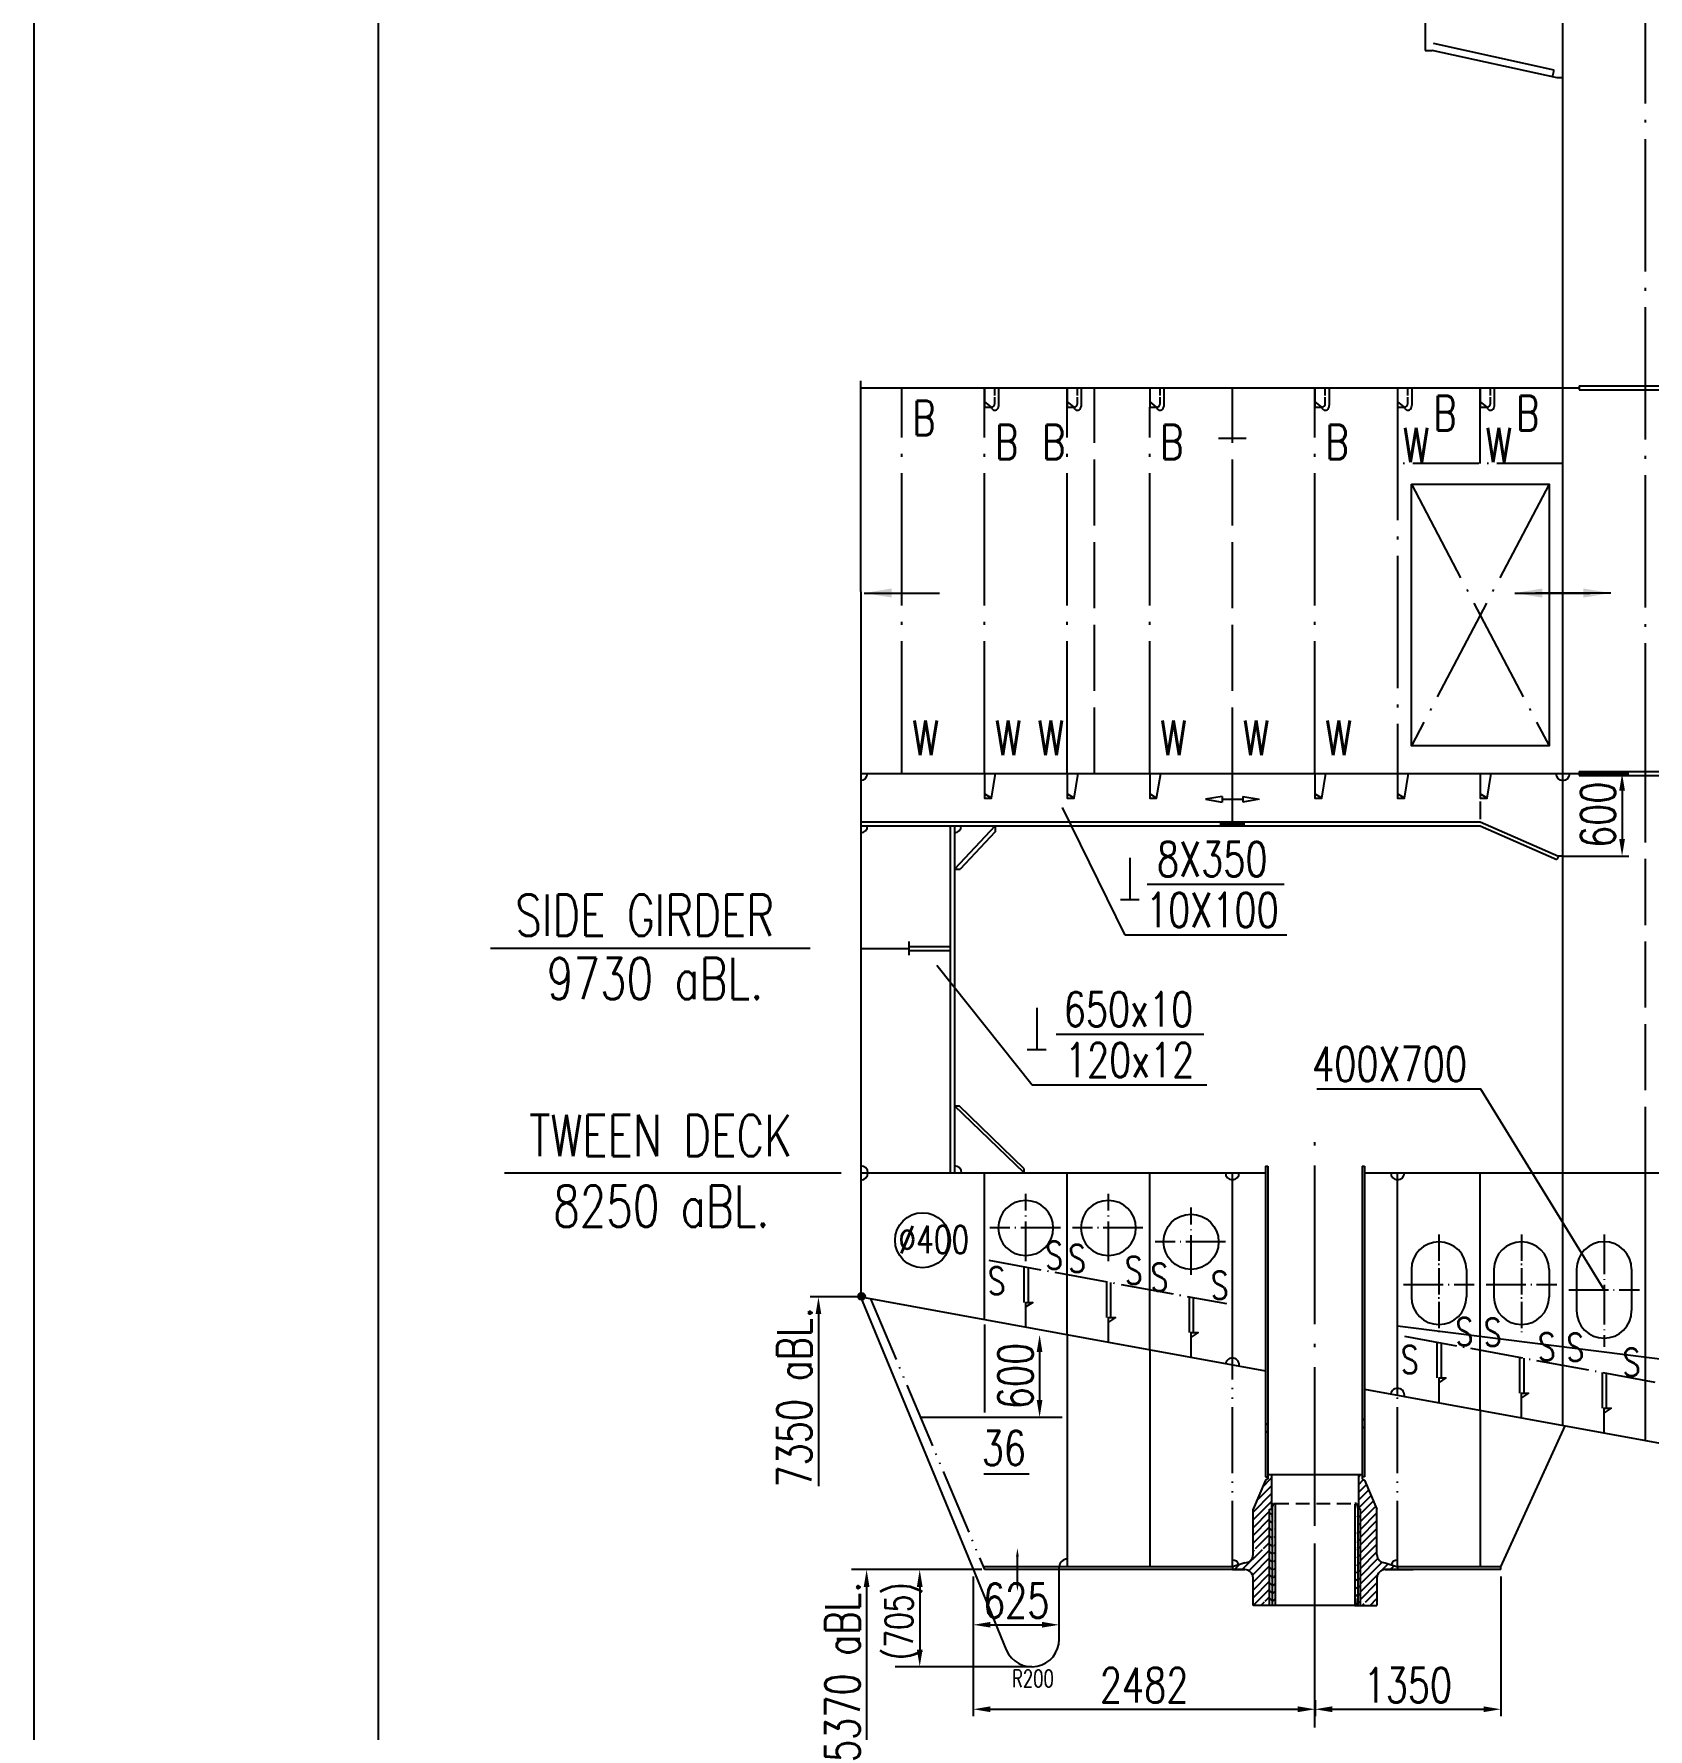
# Model space of a CAD drawing. Extents: x 373818 to 564480, y 322172 to 634257.
# Drawn here: x 415192 to 426916, y 370409 to 382715 of the extents above; entities that cross this region are included whole.
import ezdxf

# ---------------------------------------------------------------- set-up
doc = ezdxf.new("R2010")
doc.units = 0
doc.header["$LTSCALE"] = 40
doc.header["$MEASUREMENT"] = 0
for name, pattern in [('ACAD_ISO02W100', [15, 12, -3]), ('ACAD_ISO04W100', [30.5, 24, -3, 0.5, -3]), ('ACAD_ISO05W100', [34, 24, -3, 0.5, -3, 0.5, -3]), ('HIDDEN', [0.375, 0.25, -0.125])]:
    doc.linetypes.add(name, pattern=pattern)
doc.layers.get('0').update_dxf_attribs({"linetype": 'CONTINUOUS'})
doc.layers.get('DEFPOINTS').update_dxf_attribs({"linetype": 'CONTINUOUS'})
for name, color, linetype in [('01CONTINUOUS', 2, 'CONTINUOUS'), ('BT_ENG', 7, 'CONTINUOUS'), ('C-CEN', 4, 'ACAD_ISO04W100'), ('C-DAS', 4, 'ACAD_ISO02W100'), ('TEXT', 9, 'CONTINUOUS'), ('TEXT-ENG', 7, 'CONTINUOUS'), ('Y-CON', 2, 'CONTINUOUS'), ('Y-DAS', 2, 'ACAD_ISO02W100'), ('Y-PH', 2, 'ACAD_ISO05W100')]:
    doc.layers.add(name, color=color, linetype=linetype)
doc.styles.add('ROMANS', font='romans.shx', dxfattribs={"width": 0.75, "height": 250, "bigfont": 'hzdx.shx'})
doc.dimstyles.new('DM-100', dxfattribs={"dimscale": 0, "dimtxt": 250, "dimasz": 200, "dimexe": 30, "dimexo": 30, "dimgap": 50, "dimtad": 1, "dimdec": 0, "dimzin": 0, "dimdsep": 46, "dimtxsty": 'ROMANS', "dimcen": 0, "dimclrd": 1, "dimclre": 1, "dimclrt": 1, "dimadec": 0, "dimazin": 0, "dimtfac": 1, "dimtdec": 0, "dimtmove": 0, "dimatfit": 3, "dimfxl": 0, "dimtolj": 1, "dimtzin": 0, "dimarcsym": 0})
doc.dimstyles.new('DM-50', dxfattribs={"dimscale": 50, "dimtxt": 1, "dimasz": 2.5, "dimexe": 1, "dimexo": 1, "dimgap": 1, "dimtad": 1, "dimdec": 0, "dimdsep": 46, "dimtxsty": 'ROMANS', "dimblk1": 'CLOSEDBLANK', "dimblk2": 'CLOSEDBLANK', "dimcen": 0, "dimclrd": 1, "dimclre": 1, "dimclrt": 1, "dimadec": 0, "dimazin": 0, "dimtfac": 1, "dimtdec": 0, "dimtmove": 0, "dimatfit": 3, "dimldrblk": 'CLOSEDBLANK', "dimfxl": 0, "dimtolj": 1, "dimarcsym": 0})
pattern_1 = [(45, (-3676.645, 398901.96), (-28.2842712, 28.2842712), [])]

# ---------------------------------------------------------------- blocks, each defined once
blk = doc.blocks.new('A$C74BD189D')
at = {"layer": '01CONTINUOUS'}
for p, q in [((90, 0), (90, 365)), ((0, 0), (180, 0))]:
    blk.add_line(p, q, dxfattribs=at)
blk = doc.blocks.new('400')
at = {"color": 7, "linetype": 'ACAD_ISO04W100', "ltscale": 0.3}
for p, q in [((0, 244), (0, -244)), ((251, 4), (-261, 4))]:
    blk.add_line(p, q, dxfattribs=at)
blk.add_circle((0, 4), 200)
blk = doc.blocks.new('A$C2777342B')
blk.add_blockref('400', (261, 244))
blk = doc.blocks.new('_CLOSEDBLANK')
at = {"color": 0, "linetype": 'ByBlock'}
for p, q in [((-1, 0.167), (0, 0)), ((-1, 0.167), (-1, -0.167)), ((0, 0), (-1, -0.167))]:
    blk.add_line(p, q, dxfattribs=at)
blk = doc.blocks.new('*D231')
at = {"color": 1, "linetype": 'ByBlock', "transparency": 16777216}
for p, q in [((408928, 371837), (408928, 370824)), ((409053, 370874), (411285, 370874)), ((411410, 370842), (411410, 370924))]:
    blk.add_line(p, q, dxfattribs=at)
for points in [[(409053, 370895), (409053, 370853), (408928, 370874)], [(411285, 370895), (411285, 370853), (411410, 370874)]]:
    blk.add_solid(points, dxfattribs=at)
at = {"layer": 'DEFPOINTS', "color": 0, "linetype": 'ByBlock', "transparency": 16777216}
for p in [(408928, 371887), (411410, 370874), (411410, 370792)]:
    blk.add_point(p, dxfattribs=at)
at = {"color": 1, "linetype": 'ByBlock', "transparency": 16777216, "insert": (410169, 371049), "char_height": 250, "attachment_point": 5, "style": 'ROMANS'}
blk.add_mtext('\\A1;2482', dxfattribs=at)
blk = doc.blocks.new('*D229')
at = {"color": 1, "linetype": 'ByBlock', "transparency": 16777216}
blk.add_line((409053, 371487), (409428, 371487), dxfattribs=at)
for points in [[(409053, 371508), (409053, 371467), (408928, 371487)], [(409428, 371508), (409428, 371467), (409553, 371487)]]:
    blk.add_solid(points, dxfattribs=at)
at = {"layer": 'DEFPOINTS', "color": 0, "linetype": 'ByBlock', "transparency": 16777216}
for p in [(408928, 371487), (409553, 371487), (409553, 371487)]:
    blk.add_point(p, dxfattribs=at)
at = {"color": 1, "linetype": 'ByBlock', "transparency": 16777216, "insert": (409240, 371662), "char_height": 250, "attachment_point": 5, "style": 'ROMANS'}
blk.add_mtext('\\A1;625', dxfattribs=at)
blk = doc.blocks.new('*D230')
at = {"color": 1, "linetype": 'ByBlock', "transparency": 16777216}
for p, q in [((412759, 371837), (412759, 370824)), ((411410, 370941), (411410, 370824)), ((411535, 370874), (412634, 370874))]:
    blk.add_line(p, q, dxfattribs=at)
for points in [[(411535, 370895), (411535, 370853), (411410, 370874)], [(412634, 370895), (412634, 370853), (412759, 370874)]]:
    blk.add_solid(points, dxfattribs=at)
at = {"layer": 'DEFPOINTS', "color": 0, "linetype": 'ByBlock', "transparency": 16777216}
for p in [(412759, 371887), (411410, 370991), (412759, 370874)]:
    blk.add_point(p, dxfattribs=at)
at = {"color": 1, "linetype": 'ByBlock', "transparency": 16777216, "insert": (412084, 371049), "char_height": 250, "attachment_point": 5, "style": 'ROMANS'}
blk.add_mtext('\\A1;1350', dxfattribs=at)
blk = doc.blocks.new('*D228')
at = {"color": 1, "linetype": 'ByBlock', "transparency": 16777216}
blk.add_line((409410, 373468), (409410, 373118), dxfattribs=at)
for points in [[(409389, 373468), (409430, 373468), (409410, 373593)], [(409389, 373118), (409430, 373118), (409410, 372993)]]:
    blk.add_solid(points, dxfattribs=at)
at = {"layer": 'DEFPOINTS', "color": 0, "linetype": 'ByBlock', "transparency": 16777216}
for p in [(409410, 373593), (409410, 372993), (409410, 372993)]:
    blk.add_point(p, dxfattribs=at)
at = {"color": 1, "linetype": 'ByBlock', "transparency": 16777216, "insert": (409235, 373293), "char_height": 250, "attachment_point": 5, "rotation": 90, "style": 'ROMANS'}
blk.add_mtext('\\A1;600', dxfattribs=at)

msp = doc.modelspace()

# ---------------------------------------------------------------- hatches: boundary and pattern name
h = msp.add_hatch()
h.set_pattern_fill('ANSI31', color=0, style=0)
h.set_pattern_definition([(45, (68939.509, 384521.94862), (-0.08838834765, 0.08838834765), [])])
h.paths.add_polyline_path([(421228.49, 373550.91, 1), (421178.49, 373550.91, 1)])
at = {"linetype": 'Continuous'}
h = msp.add_hatch(dxfattribs=at)
h.set_pattern_fill('_USER', color=3, scale=40, angle=45, style=0, pattern_type=0)
h.set_pattern_definition(pattern_1)
h.paths.add_polyline_path([(424166.41, 372006.08), (424181.41, 372006.08), (424181.41, 372256.08), (424153.41, 372256.08), (424153.41, 372226.08), (424136.41, 372216.08), (424046.41, 372006.08), (424046.41, 371741.08), (424047.05, 371741.08), (424047.05, 371722.66), (424063.05, 371722.66), (424064.83, 371719.58), (424166.41, 371719.58)])
h.paths.add_polyline_path([(424166.41, 371712.58), (424064.83, 371712.58), (424063.05, 371709.5), (424047.05, 371709.5), (424047.05, 371691.08), (424046.41, 371691.08), (424046.41, 371676.08, -0.41421356), (423986.41, 371616.08), (423896.41, 371586.08), (423896.41, 371566.08), (423986.41, 371566.08, -0.41421356), (424046.41, 371506.08), (424046.41, 371321.08), (424127.91, 371321.08), (424127.91, 371329.28), (424129.64, 371331.08), (424129.64, 371336.08), (424133.91, 371338.54), (424138.19, 371336.08), (424138.19, 371331.08), (424139.91, 371329.28), (424139.91, 371321.08), (424162.41, 371321.08), (424162.41, 371336.08), (424163.08, 371336.08), (424163.08, 371339.15), (424166.41, 371341.08), (424166.41, 371341.85)])
h.paths.add_polyline_path([(424046.41, 371321.08), (424061.41, 371306.08), (424127.91, 371306.08), (424127.91, 371321.08)])
h.paths.add_polyline_path([(424139.91, 371321.08), (424139.91, 371306.08), (424161.41, 371306.08), (424161.41, 371311.08), (424162.41, 371311.08), (424162.41, 371321.08)])
h.paths.add_polyline_path([(424830.41, 371321.08), (424830.41, 371311.08), (424831.41, 371311.08), (424831.41, 371306.08), (424852.91, 371306.08), (424852.91, 371321.08)])
h.paths.add_polyline_path([(424864.91, 371321.08), (424864.91, 371306.08), (424931.41, 371306.08), (424946.41, 371321.08)])
h.paths.add_polyline_path([(424826.41, 371341.08), (424829.75, 371339.15), (424829.75, 371336.08), (424830.41, 371335.41), (424830.41, 371321.08), (424852.91, 371321.08), (424852.91, 371329.28), (424854.64, 371331.08), (424854.64, 371336.08), (424858.91, 371338.54), (424863.19, 371336.08), (424863.19, 371331.08), (424864.91, 371329.28), (424864.91, 371321.08), (424946.41, 371321.08), (424946.41, 371506.08, -0.41421356), (425006.41, 371566.08), (425096.41, 371566.08), (425096.41, 371586.08), (425006.41, 371616.08, -0.41421356), (424946.41, 371676.08), (424946.41, 372006.08), (424856.41, 372216.08), (424839.41, 372226.08), (424839.41, 372256.08), (424811.41, 372256.08), (424811.41, 372006.08), (424826.41, 372006.08)])
h = msp.add_hatch(dxfattribs=at)
h.set_pattern_fill('_USER', color=3, scale=40, angle=45, style=0, pattern_type=0)
h.set_pattern_definition(pattern_1)
edge = h.paths.add_edge_path()
edge.add_line((424201.41, 372046.08), (424201.41, 372041.08))
edge.add_line((424194.41, 372046.08), (424206.41, 372046.08))
edge.add_line((424201.41, 372041.08), (424206.41, 372041.08))
edge.add_line((424194.41, 372046.08), (424186.41, 372021.08))
edge.add_line((424206.41, 371306.08), (424191.41, 371306.08))
edge.add_arc((424190.56, 371311.08), 5, 180, 270)
edge.add_line((424206.41, 372041.08), (424206.41, 371306.08))
edge.add_line((424185.56, 372006.08), (424185.56, 371311.08))
edge.add_line((424186.41, 372021.08), (424185.56, 372006.08))
h = msp.add_hatch(dxfattribs=at)
h.set_pattern_fill('_USER', color=3, scale=40, angle=45, style=0, pattern_type=0)
h.set_pattern_definition(pattern_1)
edge = h.paths.add_edge_path()
edge.add_line((424791.41, 372046.08), (424791.41, 372041.08))
edge.add_line((424798.41, 372046.08), (424786.41, 372046.08))
edge.add_line((424791.41, 372041.08), (424786.41, 372041.08))
edge.add_line((424798.41, 372046.08), (424806.41, 372021.08))
edge.add_line((424786.41, 371306.08), (424801.41, 371306.08))
edge.add_arc((424802.26, 371311.08), 5, 270, 360, ccw=False)
edge.add_line((424786.41, 372041.08), (424786.41, 371306.08))
edge.add_line((424807.26, 372006.08), (424807.26, 371311.08))
edge.add_line((424806.41, 372021.08), (424807.26, 372006.08))
h = msp.add_hatch(dxfattribs=at)
h.set_pattern_fill('LINE', color=3, scale=320, angle=135, style=0)
h.set_pattern_definition([(135, (-4053080.6, 8387306.894), (-28.28427125, -28.28427125), [])])
h.paths.add_polyline_path([(424185.56, 372006.08), (424166.41, 372006.08), (424166.41, 371719.58), (424185.56, 371719.58)])
h.paths.add_polyline_path([(424185.56, 371712.58), (424166.41, 371712.58), (424166.41, 371341.08), (424169.75, 371339.15), (424169.75, 371336.08), (424170.41, 371335.41), (424170.41, 371321.08), (424185.56, 371321.08)])
h.paths.add_polyline_path([(424185.56, 371321.08), (424170.41, 371321.08), (424170.41, 371311.08), (424171.41, 371311.08), (424171.41, 371306.08), (424184.22, 371306.08), (424185.56, 371311.08)])
edge = h.paths.add_edge_path()
edge.add_line((424826.41, 372006.08), (424807.26, 372006.08))
edge.add_line((424807.26, 372006.08), (424807.26, 371362.83))
edge.add_line((424807.26, 371362.83), (424807.26, 371362.83))
edge.add_ellipse((424803.01, 371362.83), major_axis=(0, -6.75), ratio=0.62962963, start_angle=89.998501, end_angle=90.001499, ccw=False)
edge.add_line((424807.26, 371362.83), (424807.26, 371321.08))
edge.add_line((424807.26, 371321.08), (424822.41, 371321.08))
edge.add_line((424822.41, 371321.08), (424822.41, 371335.41))
edge.add_line((424822.41, 371335.41), (424823.08, 371336.08))
edge.add_line((424823.08, 371336.08), (424823.08, 371339.15))
edge.add_line((424823.08, 371339.15), (424826.41, 371341.08))
edge.add_line((424826.41, 371341.08), (424826.41, 371341.85))
edge.add_line((424826.41, 371341.85), (424826.41, 372006.08))
h.paths.add_polyline_path([(424822.41, 371321.08), (424807.26, 371321.08), (424807.26, 371311.08), (424808.6, 371306.08), (424821.41, 371306.08), (424821.41, 371311.08), (424822.41, 371311.08)])

# ---------------------------------------------------------------- linework, layer by layer
at = {"color": 2}
msp.add_line((417692.4, 397299.4), (417692.4, 357299.4), dxfattribs=at)
for p, q in [((426232.96, 382452.42), (425357.15, 382644.91)), ((426256.41, 382396.08), (425346.41, 382596.08)), ((426222.23, 382403.59), (426232.96, 382452.42)), ((426296.41, 382396.08), (426256.41, 382396.08)), ((426416.41, 380161.08), (426416.41, 380131.08)), ((426416.41, 380161.08), (429776.41, 380161.08)), ((422201.41, 380024.16), (422201.41, 380146.08)), ((422801.41, 380024.16), (422801.41, 380146.08)), ((423401.41, 380024.16), (423401.41, 380146.08)), ((424601.41, 380024.16), (424601.41, 380146.08)), ((425201.41, 380024.16), (425201.41, 380146.08)), ((425801.41, 380024.16), (425801.41, 380146.08)), ((426416.41, 380131.08), (429776.41, 380131.08)), ((422146.41, 377166.08), (422176.41, 377346.08)), ((422746.41, 377166.08), (422776.41, 377346.08)), ((423346.41, 377166.08), (423376.41, 377346.08)), ((424546.41, 377166.08), (424576.41, 377346.08)), ((425146.41, 377166.08), (425176.41, 377346.08)), ((425746.41, 377166.08), (425776.41, 377346.08)), ((426416.41, 377361.08), (426416.41, 377331.08)), ((426416.41, 377361.08), (433970.88, 377361.08)), ((426416.41, 377331.08), (433970.88, 377331.08)), ((423118.44, 376171.77), (422662.51, 377099.14)), ((421197.3, 376996.08), (425696.41, 376996.08)), ((421197.3, 376966.08), (425696.41, 376966.08)), ((421847.3, 376966.08), (421847.3, 374446.08)), ((421877.3, 376966.08), (421877.3, 374446.08)), ((422174.58, 376966.08), (421877.3, 376650.57)), ((422174.58, 376966.08), (422174.58, 376922.33)), ((425696.41, 376996.08), (426264.06, 376746.08)), ((425696.41, 376966.08), (426253, 376720.95)), ((422174.58, 376922.33), (421918.52, 376650.57)), ((426264.06, 376746.08), (426253, 376720.95)), ((426296.41, 376746.08), (426264.06, 376746.08)), ((421877.3, 376650.57), (421918.52, 376650.57)), ((423278.78, 376543.21), (424272.93, 376543.21)), ((424291.69, 376171.77), (423118.44, 376171.77)), ((421546.41, 376091.08), (421847.3, 376091.08)), ((421546.41, 376061.08), (421847.3, 376061.08)), ((422441.76, 375082.5), (421750.92, 375951.18)), ((422616.02, 375453.94), (423688.65, 375453.94)), ((423710.95, 375082.5), (422441.76, 375082.5)), ((425701.9, 375055.09), (424510.52, 375055.09)), ((426596.41, 373596.62), (425701.9, 375055.09)), ((422384.19, 374446.08), (421877.3, 374932.38)), ((421877.3, 374932.38), (421911.9, 374932.38)), ((422384.19, 374476.08), (421911.9, 374932.38)), ((422384.19, 374446.08), (422384.19, 374476.08)), ((422092.41, 372262.67), (422421.74, 372262.67)), ((424136.41, 372239.74), (424153.41, 372239.74)), ((424153.41, 372256.08), (424839.41, 372256.08)), ((424856.41, 372239.74), (424839.41, 372239.74))]:
    msp.add_line(p, q)
at = {"color": 1, "linetype": 'ByBlock'}
for p, q in [((426346.41, 377346.08), (426776.92, 377346.08)), ((426726.92, 377221.08), (426726.92, 376871.08)), ((420890.42, 373421.08), (420890.42, 372171.03)), ((422335.42, 371472.33), (422335.42, 371659.83)), ((421240.21, 371441.08), (421240.21, 370102.01)), ((421625.83, 371441.08), (421625.83, 370986.14))]:
    msp.add_line(p, q, dxfattribs=at)
at = {"color": 3}
msp.add_line((423821.27, 377158.97), (423971.56, 377158.97), dxfattribs=at)
at = {"color": 7, "linetype": 'Continuous'}
for p, q in [((424136.41, 374496.08), (424136.41, 372239.74)), ((424136.41, 374496.08), (424153.41, 374496.08)), ((424153.41, 374496.08), (424153.41, 372226.08)), ((424839.41, 374496.08), (424839.41, 372226.08)), ((424839.41, 374496.08), (424856.41, 374496.08)), ((424856.41, 374496.08), (424856.41, 372239.74)), ((425196.41, 373745.92), (425196.41, 373545.92)), ((425596.41, 373745.92), (425596.41, 373545.92)), ((425796.41, 373745.92), (425796.41, 373545.92)), ((426196.41, 373745.92), (426196.41, 373545.92)), ((426396.41, 373746.62), (426396.41, 373446.62)), ((426796.41, 373746.62), (426796.41, 373446.62)), ((424136.41, 372216.08), (424046.41, 372006.08)), ((424153.41, 372226.08), (424136.41, 372216.08)), ((424181.41, 372256.08), (424181.41, 372006.08)), ((424811.41, 372256.08), (424811.41, 372006.08)), ((424839.41, 372226.08), (424856.41, 372216.08)), ((424856.41, 372216.08), (424946.41, 372006.08)), ((424194.41, 372046.08), (424206.41, 372046.08)), ((424201.41, 372046.08), (424201.41, 372041.08)), ((424201.41, 372041.08), (424206.41, 372041.08)), ((424206.41, 372041.08), (424206.41, 371306.08)), ((424798.41, 372046.08), (424786.41, 372046.08)), ((424791.41, 372041.08), (424786.41, 372041.08)), ((424786.41, 372041.08), (424786.41, 371306.08)), ((424791.41, 372046.08), (424791.41, 372041.08)), ((424046.41, 371676.08), (424046.41, 372006.08)), ((424166.41, 372006.08), (424185.56, 372006.08)), ((424166.41, 371306.08), (424166.41, 372006.08)), ((424185.56, 372006.08), (424185.56, 371311.08)), ((424826.41, 372006.08), (424807.26, 372006.08)), ((424807.26, 372006.08), (424807.26, 371311.08)), ((424826.41, 371306.08), (424826.41, 372006.08)), ((424946.41, 371676.08), (424946.41, 372006.08)), ((422639.41, 371061.14), (422639.41, 371586.06)), ((423986.41, 371616.08), (423896.41, 371586.08)), ((425006.41, 371616.08), (425096.41, 371586.08)), ((425096.41, 371566.08), (425006.41, 371566.08)), ((424046.41, 371306.08), (424046.41, 371506.08)), ((424946.41, 371506.08), (424946.41, 371306.08)), ((424186.41, 371306.08), (424046.41, 371306.08)), ((424206.41, 371306.08), (424191.41, 371306.08)), ((424786.41, 371306.08), (424801.41, 371306.08)), ((424806.41, 371311.08), (424806.41, 371356.08)), ((424806.41, 371306.08), (424946.41, 371306.08))]:
    msp.add_line(p, q, dxfattribs=at)
at = {"color": 7, "linetype": 'ACAD_ISO04W100', "ltscale": 0.3}
for p, q in [((423596.41, 373705.69), (423596.41, 374194.31)), ((423847.09, 373946.34), (423335.14, 373946.34)), ((426596.41, 373999.96), (426596.41, 373183.35)), ((425140.44, 373637.38), (425652.39, 373637.38)), ((425740.44, 373637.38), (426252.39, 373637.38)), ((426340.44, 373596.62), (426852.39, 373596.62))]:
    msp.add_line(p, q, dxfattribs=at)
at = {"color": 7, "linetype": 'ACAD_ISO04W100', "ltscale": 0.2}
for p, q in [((425396.41, 373999.26), (425396.41, 373282.65)), ((425996.41, 373999.26), (425996.41, 373282.65))]:
    msp.add_line(p, q, dxfattribs=at)
at = {"color": 0}
for p, q in [((422382.3, 373766.45), (422382.3, 373506.58)), ((422412.3, 373760.97), (422412.3, 373506.58)), ((422982.3, 373656.7), (422982.3, 373396.83)), ((423012.3, 373651.22), (423012.3, 373396.83)), ((421197.3, 373546.08), (420830.9, 373546.08)), ((421196.41, 373546.08), (422006.16, 371586.06)), ((423582.3, 373546.95), (423582.3, 373287.07)), ((423612.3, 373541.46), (423612.3, 373287.07)), ((431096.41, 372578.13), (425096.41, 373334.14)), ((425382.3, 373217.69), (425382.3, 372957.81)), ((425412.3, 373212.2), (425412.3, 372957.81)), ((425982.3, 373107.94), (425982.3, 372847.9)), ((426012.3, 373102.45), (426012.3, 372847.9)), ((426582.3, 372998.19), (426582.3, 372737.99)), ((426612.3, 372992.7), (426612.3, 372737.99)), ((424186.41, 372021.08), (424185.56, 372006.08)), ((424806.41, 372021.08), (424807.26, 372006.08)), ((424496.41, 371306.08), (424496.41, 371755.57)), ((422077.48, 371566.08), (421129.81, 371566.08)), ((422006.16, 371586.06), (422254.57, 370984.78)), ((423896.41, 371586.08), (423896.41, 371566.08)), ((423896.41, 371566.08), (423986.41, 371566.08)), ((425006.41, 371566.08), (425210.38, 371566.08)), ((425096.41, 371586.08), (425096.41, 371566.08)), ((425845.92, 371566.08), (425845.92, 371586.06)), ((424786.41, 371306.08), (424206.41, 371306.08)), ((422439.41, 370861.14), (421447.64, 370861.14))]:
    msp.add_line(p, q, dxfattribs=at)
at = {"color": 7}
for p, q in [((424194.41, 372046.08), (424186.41, 372021.08)), ((424798.41, 372046.08), (424806.41, 372021.08)), ((423896.41, 371586.06), (422088.07, 371586.06)), ((423986.41, 371566.08), (422096.48, 371566.08)), ((425845.92, 371586.06), (425096.41, 371586.06)), ((425845.92, 371566.08), (425096.41, 371566.08))]:
    msp.add_line(p, q, dxfattribs=at)
at = {"color": 5, "linetype": 'HIDDEN', "ltscale": 10}
msp.add_line((424206.41, 372046.08), (424786.41, 372046.08), dxfattribs=at)
msp.add_lwpolyline([(425196.41, 379446.08), (426196.41, 379446.08), (426196.41, 377546.08), (425196.41, 377546.08)], close=True)
for centre in [(421646.41, 373957.62), (423596.41, 373946.34)]:
    msp.add_circle(centre, 200)
at = {"color": 0}
msp.add_circle((421203.49, 373550.91), 25, dxfattribs=at)
for centre, radius, start, end in [((422170.48, 380007.99), 25, 184.378371, 319.699506), ((422146.41, 380031.08), 25, 270, 0), ((422151.41, 380024.16), 50, 319.699506, 360), ((422770.48, 380007.99), 25, 184.378371, 319.699506), ((422746.41, 380031.08), 25, 270, 0), ((422751.41, 380024.16), 50, 319.699506, 360), ((423370.48, 380007.99), 25, 184.378371, 319.699506), ((423346.41, 380031.08), 25, 270, 0), ((423351.41, 380024.16), 50, 319.699506, 360), ((424570.48, 380007.99), 25, 184.378371, 319.699506), ((424546.41, 380031.08), 25, 270, 0), ((424551.41, 380024.16), 50, 319.699506, 360), ((425170.48, 380007.99), 25, 184.378371, 319.699506), ((425146.41, 380031.08), 25, 270, 0), ((425151.41, 380024.16), 50, 319.699506, 360), ((425770.48, 380007.99), 25, 184.378371, 319.699506), ((425746.41, 380031.08), 25, 270, 0), ((425751.41, 380024.16), 50, 319.699506, 360), ((421196.41, 377346.08), 50, 270, 0), ((426296.41, 377346.08), 50, 180, 0), ((421197.3, 376966.08), 50, 270, 0), ((421877.3, 376966.08), 50, 270, 0), ((421197.3, 374446.08), 52.41, 272.055861, 88.911253), ((421877.3, 374446.08), 52.41, 0, 88.911253), ((423896.31, 374446.08), 50, 180, 0), ((425096.31, 374446.08), 50, 180, 0)]:
    msp.add_arc(centre, radius, start, end)
at = {"color": 7, "linetype": 'Continuous'}
for centre, radius, start, end in [((425396.41, 373745.92), 200, 0, 180), ((425996.41, 373745.92), 200, 0, 180), ((426596.41, 373746.62), 200, 0, 180), ((425396.41, 373545.92), 200, 180, 0), ((425996.41, 373545.92), 200, 180, 0), ((426596.41, 373446.62), 200, 180, 0), ((423986.41, 371676.08), 60, 270, 0), ((425006.41, 371676.08), 60, 180, 270), ((423896.41, 371586.08), 50, 18.434949, 90), ((423986.41, 371506.08), 60, 0, 90), ((425006.41, 371506.08), 60, 90, 180), ((425096.41, 371586.08), 50, 90, 161.565051), ((424190.56, 371311.08), 5, 180, 270), ((424801.41, 371311.08), 5, 270, 0)]:
    msp.add_arc(centre, radius, start, end, dxfattribs=at)
at = {"color": 0}
for centre, radius, start, end in [((423896.41, 373052.19), 50, 349.818764, 169.633687), ((425096.41, 372832.85), 50, 349.634227, 169.634227), ((422696.41, 371586.06), 57, 90, 180), ((422439.41, 371061.14), 200, 202.447072, 360)]:
    msp.add_arc(centre, radius, start, end, dxfattribs=at)
at = {"color": 1, "linetype": 'ByBlock'}
for points in [[(426706.08, 377221.08), (426747.75, 377221.08), (426726.92, 377346.08)], [(426706.08, 376871.08), (426747.75, 376871.08), (426726.92, 376746.08)], [(420869.59, 373421.08), (420911.26, 373421.08), (420890.42, 373546.08)], [(422325, 371659.83), (422345.84, 371659.83), (422335.42, 371722.33)], [(421219.38, 371441.08), (421261.04, 371441.08), (421240.21, 371566.08)], [(421605, 371441.08), (421646.67, 371441.08), (421625.83, 371566.08)], [(422325, 371472.33), (422345.84, 371472.33), (422335.42, 371409.83)], [(421605, 370986.14), (421646.67, 370986.14), (421625.83, 370861.14)]]:
    msp.add_solid(points, dxfattribs=at)
at = {"layer": '01CONTINUOUS'}
for p, q in [((425296.41, 382896.08), (425296.41, 382596.08)), ((426296.41, 380146.08), (426296.41, 382846.08)), ((425296.41, 382596.08), (425346.41, 382596.08)), ((421196.41, 380146.08), (426416.41, 380146.08)), ((423896.41, 379781.08), (423896.41, 380146.08)), ((426296.41, 377346.08), (426296.41, 380146.08)), ((423796.41, 379781.08), (423996.41, 379781.08)), ((421196.41, 377346.08), (426416.41, 377346.08)), ((426296.41, 374446.08), (426296.41, 377346.08)), ((425696.41, 377141.64), (425696.41, 377014.04))]:
    msp.add_line(p, q, dxfattribs=at)
at = {"layer": 'BT_ENG'}
msp.add_line((415192.4, 398299.4), (415192.4, 356299.4), dxfattribs=at)
at = {"layer": 'C-CEN'}
for p, q in [((426896.41, 377331.08), (426896.41, 382861.08)), ((421496.41, 377346.08), (421496.41, 380146.08)), ((422096.41, 377346.08), (422096.41, 380146.08)), ((422696.41, 377346.08), (422696.41, 380146.08)), ((424496.41, 377346.08), (424496.41, 380146.08)), ((425096.41, 380146.08), (425096.41, 377346.08)), ((425696.41, 379596.08), (425696.41, 380146.08)), ((423296.41, 377346.08), (423296.41, 380006.08))]:
    msp.add_line(p, q, dxfattribs=at)
at = {"layer": 'C-CEN', "ltscale": 0.5}
msp.add_line((426296.41, 379596.08), (425096.41, 379596.08), dxfattribs=at)
at = {"layer": 'C-CEN', "ltscale": 0.8}
for p, q in [((425196.41, 379446.08), (426196.41, 377546.08)), ((426196.41, 379446.08), (425196.41, 377546.08))]:
    msp.add_line(p, q, dxfattribs=at)
at = {"layer": 'C-CEN', "ltscale": 1.2}
msp.add_line((424496.41, 370421.15), (424496.41, 374745.69), dxfattribs=at)
at = {"layer": 'C-CEN', "ltscale": 0.4, "flags": 128}
for points in [[(422128.32, 373812.91), (423074.67, 373639.81), (423854.35, 373497.18)], [(425146, 373260.91), (427824.51, 372770.97), (427927.86, 372752.14), (428345.48, 372675.14), (428694.79, 372598.55), (429029.94, 372498.13), (429087.35, 372478.09), (429296.41, 372396.93)]]:
    msp.add_lwpolyline(points, dxfattribs=at)
at = {"layer": 'C-DAS', "ltscale": 0.1}
for p, q in [((422171.41, 380031.08), (422171.41, 380146.08)), ((422771.41, 380031.08), (422771.41, 380146.08)), ((423371.41, 380031.08), (423371.41, 380146.08)), ((424571.41, 380031.08), (424571.41, 380146.08)), ((425171.41, 380031.08), (425171.41, 380146.08)), ((425771.41, 380031.08), (425771.41, 380146.08))]:
    msp.add_line(p, q, dxfattribs=at)
at = {"layer": 'C-DAS'}
for p, q in [((426896.41, 374446.08), (426896.41, 377331.08)), ((426296.41, 376746.08), (426896.41, 376746.08))]:
    msp.add_line(p, q, dxfattribs=at)
at = {"layer": 'DEFPOINTS', "color": 0, "linetype": 'ByBlock'}
for p in [(426296.41, 377346.08), (426296.41, 376746.08), (421771.68, 374113.53), (421521.15, 373801.71), (421625.83, 371566.08), (421625.83, 370861.14), (421625.83, 370861.14)]:
    msp.add_point(p, dxfattribs=at)
at = {"layer": 'TEXT', "color": 3}
for p, q in [((424856.41, 372648.04), (424839.41, 372665.04)), ((424153.41, 372615.64), (424136.41, 372632.64)), ((424153.41, 372559.08), (424136.41, 372576.08)), ((424856.41, 372591.47), (424839.41, 372608.47))]:
    msp.add_line(p, q, dxfattribs=at)
at = {"layer": 'TEXT-ENG', "color": 1}
for p, q in [((420829.32, 376076.08), (418509.32, 376076.08)), ((418609.91, 374446.08), (421056.41, 374446.08))]:
    msp.add_line(p, q, dxfattribs=at)
at = {"layer": 'Y-CON'}
for p, q in [((423152.09, 376734.9), (423152.09, 376431.2)), ((423083.75, 376431.2), (423220.43, 376431.2)), ((421546.41, 376126.08), (421546.41, 376026.08)), ((421196.41, 376076.08), (421546.41, 376076.08)), ((422475.41, 375645.63), (422475.41, 375341.93)), ((422407.07, 375341.93), (422543.75, 375341.93)), ((421197.3, 374446.08), (424136.41, 374446.08)), ((422096.41, 373381.45), (422096.41, 374446.08)), ((422696.41, 373271.7), (422696.41, 374446.08)), ((423296.41, 373161.95), (423296.41, 374446.08)), ((423896.41, 373052.19), (423896.41, 374446.08)), ((424856.41, 374446.08), (431096.41, 374446.08)), ((425096.41, 372832.85), (425096.41, 374446.08)), ((425696.41, 372722.93), (425696.41, 374446.08)), ((426296.41, 372613.18), (426296.41, 374446.08)), ((426896.41, 372503.43), (426896.41, 374446.08)), ((422096.41, 373346.45), (422096.41, 372706.7)), ((422696.41, 373271.7), (422696.41, 371586.06)), ((423296.41, 373161.95), (423296.41, 371591.06)), ((422661.41, 372671.7), (421630.94, 372671.7)), ((425696.41, 372722.93), (425696.41, 371586.06)), ((425845.92, 371586.06), (426314.26, 372610.08))]:
    msp.add_line(p, q, dxfattribs=at)
for points in [[(421196.41, 380196.08), (421197.3, 377134.98), (421197.3, 375673.44), (421197.3, 374631.33), (421197.3, 374053.31), (421197.3, 373728.86), (421197.3, 373546.08), (422997.3, 373216.83), (424136.41, 373008.45)], [(422096.41, 380146.08), (422096.41, 380006.08), (422146.41, 380006.08), (422096.41, 380046.08)], [(422696.41, 380146.08), (422696.41, 380006.08), (422746.41, 380006.08), (422696.41, 380046.08)], [(423296.41, 380146.08), (423296.41, 380006.08), (423346.41, 380006.08), (423296.41, 380046.08)], [(424496.41, 380146.08), (424496.41, 380006.08), (424546.41, 380006.08), (424496.41, 380046.08)], [(425096.41, 380146.08), (425096.41, 380006.08), (425146.41, 380006.08), (425096.41, 380046.08)], [(425696.41, 380146.08), (425696.41, 380006.08), (425746.41, 380006.08), (425696.41, 380046.08)], [(422096.41, 377346.08), (422096.41, 377166.08), (422146.41, 377166.08), (422096.41, 377199.53)], [(422696.41, 377346.08), (422696.41, 377166.08), (422746.41, 377166.08), (422696.41, 377199.53)], [(423296.41, 377346.08), (423296.41, 377166.08), (423346.41, 377166.08), (423296.41, 377199.53)], [(424496.41, 377346.08), (424496.41, 377166.08), (424546.41, 377166.08), (424496.41, 377199.53)], [(425096.41, 377346.08), (425096.41, 377166.08), (425146.41, 377166.08), (425096.41, 377199.53)], [(425696.41, 377346.08), (425696.41, 377166.08), (425746.41, 377166.08), (425696.41, 377199.53)], [(422397.3, 373326.58), (422397.3, 373506.58), (422447.3, 373506.58), (422397.3, 373473.12)], [(422997.3, 373216.83), (422997.3, 373396.83), (423047.3, 373396.83), (422997.3, 373363.37)], [(423597.3, 373107.07), (423597.3, 373287.07), (423647.3, 373287.07), (423597.3, 373253.61)], [(425397.3, 372777.81), (425397.3, 372957.81), (425447.3, 372957.81), (425397.3, 372924.35)], [(424856.41, 372876.75), (427747.3, 372347.96), (427850.35, 372329.19), (428260.43, 372253.58), (428586.88, 372182), (428596.41, 372179.14)], [(425997.3, 372667.9), (425997.3, 372847.9), (426047.3, 372847.9), (425997.3, 372814.44)], [(426597.3, 372557.99), (426597.3, 372737.99), (426647.3, 372737.99), (426597.3, 372704.53)]]:
    msp.add_lwpolyline(points, dxfattribs=at)
at = {"layer": 'Y-DAS'}
for p, q in [((422896.41, 377346.08), (422896.41, 380146.08)), ((423896.41, 377346.08), (423896.41, 380146.08))]:
    msp.add_line(p, q, dxfattribs=at)
at = {"layer": 'Y-PH', "color": 7, "linetype": 'ACAD_ISO05W100', "ltscale": 0.5}
for p, q in [((421268.24, 373533.1), (422096.48, 371566.08)), ((423896.41, 371586.06), (423896.41, 373052.19)), ((425096.41, 371585.91), (425096.41, 372832.85))]:
    msp.add_line(p, q, dxfattribs=at)

# ---------------------------------------------------------------- block references
msp.add_blockref('A$C74BD189D', (423806.41, 376981.08))
at = {"color": 3, "yscale": 120, "zscale": 120}
for p, xscale in [((423701.27, 377158.97), -120), ((424091.56, 377158.97), 120)]:
    msp.add_blockref('_CLOSEDBLANK', p, dxfattribs=dict(at, xscale=xscale))
at = {"xscale": -1, "rotation": 180}
for p in [(422135.14, 374294.55), (422735.14, 374294.55)]:
    msp.add_blockref('A$C2777342B', p, dxfattribs=at)

# ---------------------------------------------------------------- texts
at = {"style": 'ROMANS', "width": 0.75}
for s, height, p in [('400X700', 250, (424475.71, 375111.41)), ('∅400', 200, (421470.81, 373862.66)), ('S', 200, (422537.73, 373748.04)), ('S', 200, (422704.45, 373725.1)), ('S', 200, (422119.55, 373562.73)), ('S', 200, (423115.68, 373638.29)), ('S', 200, (423302.4, 373589.01)), ('S', 200, (423739.66, 373529.56)), ('S', 200, (425516.59, 373193.12)), ('S', 200, (425722.18, 373189.51)), ('S', 200, (426115.04, 373083.66)), ('S', 200, (426322.18, 373079.75)), ('S', 200, (425119.81, 372990.74)), ('S', 200, (426731.05, 372970.98)), ('36', 250, (422075.93, 372323.52))]:
    msp.add_text(s, height=height, dxfattribs=at).set_placement(p)
at = {"color": 1, "style": 'ROMANS', "width": 0.75}
for s, height, p in [('7350 aBL.', 250, (420840.42, 372162.15)), ('5370 aBL.', 250, (421190.21, 370169.77)), ('(705)', 200, (421575.83, 370909.75))]:
    msp.add_text(s, height=height, rotation=90, dxfattribs=at).set_placement(p)
at = {"char_height": 250, "attachment_point": 1, "style": 'ROMANS'}
for s, insert, width in [('B', (421572.43, 380052.75), 4189.5335), ('B', (425356.45, 380087.28), 4189.5335), ('B', (425956.45, 380087.28), 4189.5335), ('B', (422172.43, 379877.18), 4189.5335), ('B', (422514.59, 379877.18), 4189.5335), ('B', (423372.43, 379877.18), 4189.5335), ('B', (424572.43, 379877.18), 4189.5335), ('W', (425135.03, 379855.85), 989.0401), ('W', (425735.03, 379855.85), 502.2326), ('W', (421572.43, 377729.97), 4189.5335), ('W', (422172.43, 377729.97), 4189.5335), ('W', (422482.36, 377729.97), 4189.5335), ('W', (423372.43, 377729.97), 4189.5335), ('W', (423972.43, 377729.97), 4189.5335), ('W', (424572.43, 377729.97), 4189.5335), ('8X350', (423348.52, 376849.01), 4189.5335), ('10X100', (423269.34, 376479.8), 4189.5335), ('650x10', (422671.85, 375759.74), 4189.5335), ('120x12', (422680.2, 375390.52), 4189.5335)]:
    msp.add_mtext(s, dxfattribs=dict(at, insert=insert, width=width))
at = {"color": 1, "linetype": 'ByBlock', "insert": (426551.92, 377046.08), "char_height": 250, "attachment_point": 5, "rotation": 90, "style": 'ROMANS'}
msp.add_mtext('\\A1;600', dxfattribs=at)
at = {"layer": 'TEXT', "color": 3, "style": 'ROMANS', "width": 0.7}
msp.add_text('R200', height=125, dxfattribs=at).set_placement((422296.11, 370713.58))
at = {"layer": 'TEXT-ENG', "color": 1, "style": 'ROMANS', "width": 0.75}
for s, p in [('SIDE GIRDER', (418688.36, 376166.7)), ('9730 aBL.', (418918.36, 375706.7)), ('8250 aBL.', (418963.94, 374054.24))]:
    msp.add_text(s, height=300, dxfattribs=at).set_placement(p)
at = {"layer": 'TEXT-ENG', "color": 1, "insert": (418789.91, 374867.01), "char_height": 300, "width": 4189.5335, "attachment_point": 1, "style": 'ROMANS'}
msp.add_mtext('TWEEN DECK', dxfattribs=at)

# ---------------------------------------------------------------- dimensions: what is measured, and where the dimension line sits
at = {"color": 0}
dim = msp.add_linear_dim(base=(422496.41, 372671.7), p1=(422496.41, 373271.7), p2=(422496.41, 372671.7), angle=90, dimstyle='DM-50', override={"dimtmove": 1}, dxfattribs=at)
dim.commit()
dim.dimension.update_dxf_attribs({"geometry": '*D228', "text_midpoint": (422321.41, 372971.7), "insert": (13086.76, -321.32)})
for base, p1, p2, picture, middle in [((424496.41, 370552.48), (422014.41, 371566.08), (424496.41, 370471.15), '*D231', (423255.41, 370727.48)), ((422639.41, 371166.08), (422014.41, 371166.08), (422639.41, 371166.08), '*D229', (422326.91, 371341.08))]:
    dim = msp.add_linear_dim(base=base, p1=p1, p2=p2, dimstyle='DM-50', override={"dimtmove": 1}, dxfattribs=at)
    dim.commit()
    dim.dimension.update_dxf_attribs({"geometry": picture, "text_midpoint": middle, "insert": (13086.76, -321.32)})
dim = msp.add_linear_dim(base=(425845.92, 370552.48), p1=(424496.41, 370669.69), p2=(425845.92, 371566.08), dimstyle='DM-50', dxfattribs=at)
dim.commit()
dim.dimension.update_dxf_attribs({"geometry": '*D230', "text_midpoint": (425171.16, 370727.48), "insert": (13086.76, -321.32)})

# ---------------------------------------------------------------- leaders
at = {"color": 1}
for points in [[(421222.56, 378656.13), (421769.31, 378656.13)], [(425947.09, 378656.13), (426493.85, 378656.13)], [(426645.73, 378656.13), (426098.98, 378656.13)]]:
    msp.add_leader(points, dimstyle='DM-100', override={"dimscale": 1}, dxfattribs=at)

doc.saveas('drawing.dxf')
